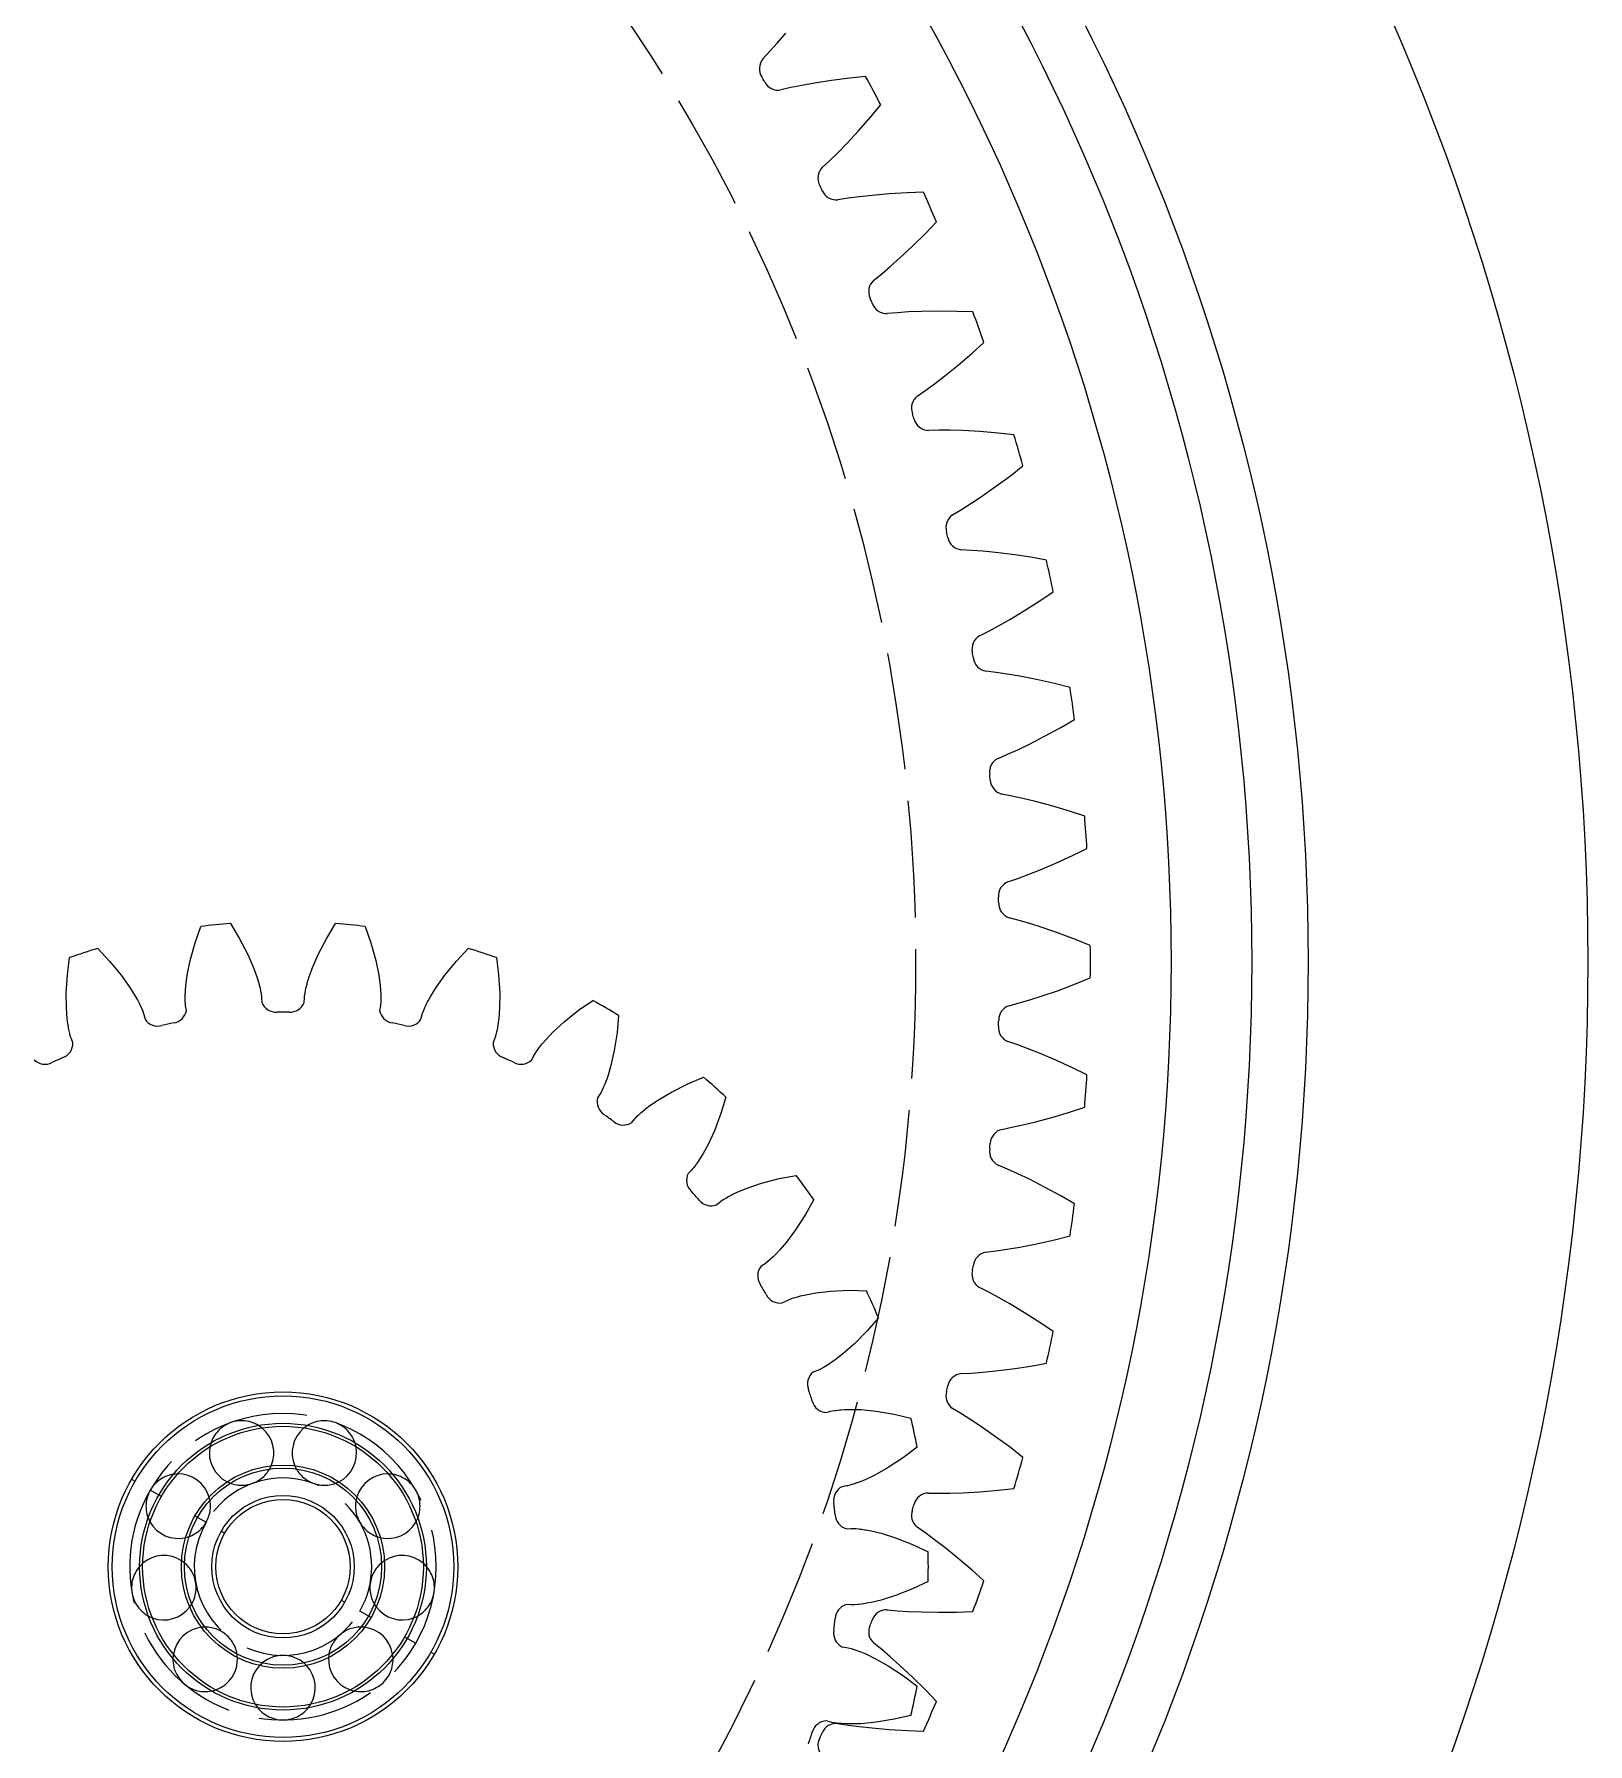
# Model space of a CAD drawing. Extents: x -49 to 4846, y -968 to 1090.
# Drawn here: x 4432 to 4547.6, y -851.1 to -723.9 of the extents above; entities that cross this region are included whole.
import ezdxf

# ---------------------------------------------------------------- set-up
doc = ezdxf.new("R2010")
doc.units = 0
doc.linetypes.add('DASHED', pattern=[11.05, 8.7, -2.35])
doc.linetypes.add('DOT', pattern=[2.2, 1.1, -1.1])
doc.layers.get('0').update_dxf_attribs({"linetype": 'CONTINUOUS'})
doc.layers.add('INVISIBLE', color=6, linetype='DOT')

msp = doc.modelspace()

# ---------------------------------------------------------------- linework, layer by layer
at = {"color": 1}
for p, q in [((4486.774473, -725.177718), (4487.322095, -724.561242)), ((4487.322094, -724.561244), (4487.948902, -723.824372)), ((4486.250321, -725.744046), (4486.774473, -725.177718)), ((4491.349452, -727.345647), (4490.095942, -727.543162)), ((4492.702705, -727.170306), (4491.349452, -727.345647)), ((4493.884221, -727.047042), (4492.702705, -727.170306)), ((4488.3367, -727.883574), (4487.584175, -728.054338)), ((4489.144394, -727.717557), (4488.3367, -727.883574)), ((4490.095942, -727.543162), (4489.144392, -727.717557)), ((4494.25291, -730.085817), (4495.015795, -729.175225)), ((4492.486118, -732.038421), (4493.350795, -731.109688)), ((4493.350795, -731.109688), (4494.25291, -730.085817)), ((4491.809435, -732.729773), (4492.486118, -732.038421)), ((4490.657765, -733.834931), (4491.220144, -733.306545)), ((4491.220144, -733.306545), (4491.809436, -732.729772)), ((4492.589816, -736.114786), (4491.827211, -736.23264)), ((4493.407123, -736.005515), (4492.589816, -736.114786)), ((4494.368518, -735.897921), (4493.40712, -736.005515)), ((4495.632752, -735.788328), (4494.368518, -735.897921)), ((4496.99494, -735.707812), (4495.632752, -735.788328)), ((4498.182176, -735.667267), (4496.99494, -735.707812)), ((4497.366654, -739.682807), (4498.337993, -738.724358)), ((4498.337993, -738.724358), (4499.16254, -737.8692)), ((4496.439298, -740.54896), (4497.366654, -739.682807)), ((4495.087948, -741.725686), (4495.716038, -741.191424)), ((4495.716037, -741.191426), (4496.439298, -740.54896)), ((4494.49008, -742.213555), (4495.087948, -741.725686)), ((4496.25839, -744.622629), (4495.489423, -744.686999)), ((4497.081329, -744.570637), (4496.25839, -744.622629)), ((4498.047888, -744.530369), (4497.081326, -744.570637)), ((4499.316687, -744.509231), (4498.047888, -744.530369)), ((4500.681173, -744.523933), (4499.316687, -744.509231)), ((4501.868345, -744.566304), (4500.681173, -744.523933)), ((4500.7747, -748.515174), (4501.810531, -747.626817)), ((4501.810531, -747.626817), (4502.692722, -746.831259)), ((4499.789183, -749.314528), (4500.7747, -748.515174)), ((4498.359041, -750.394122), (4499.022869, -749.904975)), ((4499.022867, -749.904976), (4499.789183, -749.314528)), ((4497.728597, -750.839097), (4498.359041, -750.394122)), ((4499.324551, -753.365654), (4498.552966, -753.376228)), ((4500.149112, -753.371194), (4499.324551, -753.365654)), ((4501.116125, -753.398448), (4500.14911, -753.371194)), ((4502.383308, -753.465868), (4501.116125, -753.398448)), ((4503.743445, -753.575716), (4502.383308, -753.465868)), ((4504.92477, -753.700797), (4503.743445, -753.575716)), ((4504.653605, -756.749822), (4505.589143, -756.017741)), ((4502.519453, -758.29242), (4503.558329, -757.563759)), ((4503.558329, -757.563759), (4504.653605, -756.749822)), ((4501.017486, -759.269622), (4501.713818, -758.827973)), ((4501.713816, -758.827974), (4502.519453, -758.29242)), ((4500.357538, -759.669536), (4501.017486, -759.269622)), ((4501.773361, -762.301267), (4501.002918, -762.257991)), ((4502.595526, -762.364311), (4501.773361, -762.301267)), ((4503.558283, -762.458954), (4502.595524, -762.364311)), ((4504.817676, -762.614605), (4503.558283, -762.458954)), ((4506.166837, -762.819063), (4504.817676, -762.614605)), ((4507.336559, -763.026244), (4506.166837, -762.819063)), ((4506.853366, -766.048926), (4507.837692, -765.383889)), ((4505.70398, -766.784478), (4506.853366, -766.048926)), ((4503.050331, -768.308946), (4503.775775, -767.916946)), ((4503.775773, -767.916947), (4504.616806, -767.438896)), ((4504.616806, -767.438896), (4505.70398, -766.784478)), ((4502.364095, -768.66185), (4503.050331, -768.308946)), ((4503.592888, -771.385932), (4502.827341, -771.289019)), ((4504.408653, -771.506175), (4503.592888, -771.385932)), ((4505.362463, -771.667746), (4504.408651, -771.506174)), ((4506.60793, -771.910868), (4505.362463, -771.667746)), ((4507.939543, -772.208941), (4506.60793, -771.910868)), ((4509.091963, -772.497213), (4507.939543, -772.208941)), ((4507.2012, -776.132409), (4508.399095, -775.478826)), ((4508.399095, -775.478826), (4509.427414, -774.884072)), ((4505.198693, -777.127615), (4506.071024, -776.709395)), ((4506.071024, -776.709395), (4507.2012, -776.132409)), ((4503.738491, -777.772229), (4504.447674, -777.468054)), ((4504.447674, -777.468054), (4505.198695, -777.127614)), ((4504.774269, -780.575392), (4504.017347, -780.425313)), ((4505.579659, -780.752247), (4504.774269, -780.575392)), ((4506.519875, -780.979958), (4505.579657, -780.752246)), ((4507.745349, -781.309368), (4506.519875, -780.979958)), ((4509.052925, -781.699604), (4507.745349, -781.309368)), ((4510.182429, -782.067562), (4509.052925, -781.699604)), ((4509.283262, -784.99358), (4510.350564, -784.472006)), ((4506.875022, -786.058753), (4508.042694, -785.56201)), ((4508.042694, -785.56201), (4509.283262, -784.99358)), ((4504.474032, -786.956289), (4505.202705, -786.702325)), ((4505.202705, -786.702325), (4505.975645, -786.415103)), ((4505.975643, -786.415104), (4506.875022, -786.058753)), ((4505.311748, -789.824876), (4504.567138, -789.622362)), ((4444.012391, -791.495485), (4444.434763, -790.283903)), ((4446.632557, -790.052907), (4447.297602, -791.150196)), ((4453.802426, -791.150196), (4454.467471, -790.052906)), ((4456.665265, -790.283905), (4457.087637, -791.495485)), ((4506.102839, -790.057481), (4505.311748, -789.824876)), ((4507.02488, -790.350224), (4506.102837, -790.05748)), ((4508.224391, -790.764316), (4507.02488, -790.350224)), ((4509.50156, -791.244813), (4508.224391, -790.764316)), ((4436.771062, -791.912875), (4437.649712, -792.847914)), ((4443.650436, -792.802221), (4444.012391, -791.495485)), ((4447.297602, -791.150196), (4447.923332, -792.353121)), ((4453.176696, -792.353121), (4453.802426, -791.150196)), ((4457.087637, -791.495485), (4457.449591, -792.802221)), ((4463.450316, -792.847914), (4464.328967, -791.912874)), ((4510.602646, -791.690665), (4509.50156, -791.244813)), ((4434.508081, -793.868692), (4434.669322, -792.59577)), ((4437.649712, -792.847914), (4438.511871, -793.894457)), ((4443.428326, -793.91058), (4443.650436, -792.802221)), ((4447.923332, -792.353121), (4448.371029, -793.391081)), ((4448.371029, -793.391081), (4448.625499, -794.107844)), ((4452.474528, -794.107847), (4452.728999, -793.391081)), ((4452.728999, -793.391081), (4453.176696, -792.353121)), ((4457.449591, -792.802221), (4457.671701, -793.91058)), ((4462.588157, -793.894457), (4463.450316, -792.847914)), ((4466.430706, -792.595771), (4466.591947, -793.868692)), ((4434.425722, -795.222127), (4434.508081, -793.868692)), ((4438.511871, -793.894457), (4439.165589, -794.816653)), ((4443.295721, -795.065292), (4443.328441, -794.664586)), ((4443.328441, -794.66459), (4443.428326, -793.91058)), ((4448.625499, -794.107844), (4448.718565, -794.414504)), ((4448.718565, -794.414504), (4448.816554, -794.781306)), ((4452.281261, -794.790341), (4452.339416, -794.564919)), ((4452.339416, -794.564919), (4452.359213, -794.49299)), ((4452.359213, -794.49299), (4452.47453, -794.107843)), ((4457.671701, -793.91058), (4457.771587, -794.664587)), ((4457.771587, -794.664588), (4457.798861, -794.983896)), ((4461.934439, -794.816653), (4462.588157, -793.894457)), ((4466.591947, -793.868692), (4466.674306, -795.222127)), ((4508.224362, -795.027341), (4509.50156, -794.546833)), ((4509.50156, -794.546833), (4510.602645, -794.100981)), ((4434.438906, -796.352445), (4434.425722, -795.222127)), ((4439.165589, -794.816653), (4439.563521, -795.464846)), ((4439.563521, -795.464846), (4439.718312, -795.745455)), ((4439.718312, -795.745455), (4439.890423, -796.083869)), ((4443.277592, -795.599085), (4443.278489, -795.495229)), ((4443.280621, -795.81579), (4443.277592, -795.599085)), ((4443.278489, -795.495229), (4443.281296, -795.372353)), ((4443.280949, -795.826091), (4443.280621, -795.81579)), ((4443.293762, -796.058656), (4443.280949, -795.826091)), ((4443.281296, -795.372353), (4443.291312, -795.139765)), ((4443.291312, -795.139765), (4443.295721, -795.065292)), ((4448.816554, -794.781306), (4448.818766, -794.790339)), ((4448.818766, -794.790339), (4448.869531, -795.011353)), ((4448.869531, -795.011353), (4448.88467, -795.083779)), ((4448.88467, -795.083779), (4448.928326, -795.321352)), ((4448.928326, -795.321352), (4448.952916, -795.493378)), ((4448.952916, -795.493378), (4448.961906, -795.576989)), ((4448.961906, -795.576982), (4448.977251, -795.925281)), ((4452.122777, -795.925281), (4452.138122, -795.576982)), ((4452.138122, -795.576982), (4452.150764, -795.464239)), ((4452.150764, -795.464239), (4452.186585, -795.234092)), ((4452.186585, -795.234092), (4452.188406, -795.223948)), ((4452.188406, -795.223948), (4452.230498, -795.011349)), ((4452.230498, -795.011349), (4452.252968, -794.909949)), ((4452.252968, -794.909949), (4452.281261, -794.790341)), ((4457.798861, -794.983896), (4457.818447, -795.363056)), ((4457.815494, -795.914539), (4457.80378, -796.087918)), ((4457.822186, -795.673081), (4457.815494, -795.914539)), ((4457.818447, -795.363056), (4457.818732, -795.372351)), ((4457.818732, -795.372351), (4457.822436, -795.59909)), ((4457.822436, -795.59909), (4457.822186, -795.673081)), ((4461.205563, -796.092246), (4461.309315, -795.88384)), ((4461.309315, -795.88384), (4461.343634, -795.8176)), ((4461.343634, -795.8176), (4461.536507, -795.464844)), ((4461.536505, -795.464848), (4461.934439, -794.816653)), ((4466.674306, -795.222127), (4466.661122, -796.352445)), ((4472.5344, -796.514443), (4473.588257, -795.782517)), ((4504.567133, -796.169286), (4505.311747, -795.96677)), ((4505.311747, -795.96677), (4506.102839, -795.734165)), ((4506.102837, -795.734166), (4507.024883, -795.441421)), ((4507.024883, -795.441421), (4508.224362, -795.027341)), ((4434.497971, -797.110746), (4434.438906, -796.352445)), ((4434.549277, -797.509495), (4434.49797, -797.110741)), ((4439.890423, -796.083869), (4439.894464, -796.092244)), ((4439.894464, -796.092244), (4439.990071, -796.297874)), ((4439.990071, -796.297874), (4440.019937, -796.365569)), ((4440.019937, -796.365569), (4440.112034, -796.588874)), ((4440.112034, -796.588874), (4440.171852, -796.752029)), ((4440.171852, -796.752029), (4440.19803, -796.831943)), ((4440.198028, -796.831936), (4440.285453, -797.169434)), ((4443.304836, -796.171564), (4443.293762, -796.058656)), ((4443.362242, -796.515442), (4443.304836, -796.171564)), ((4457.795192, -796.171564), (4457.737786, -796.515442)), ((4457.80378, -796.087918), (4457.795191, -796.171571)), ((4460.814575, -797.169434), (4460.902, -796.831936)), ((4460.902, -796.831936), (4460.937807, -796.724286)), ((4460.937807, -796.724286), (4461.020694, -796.506615)), ((4461.020694, -796.506615), (4461.024585, -796.497071)), ((4461.024585, -796.497071), (4461.109959, -796.29787)), ((4461.109959, -796.29787), (4461.15302, -796.203358)), ((4461.15302, -796.203358), (4461.205563, -796.092246)), ((4466.602057, -797.110743), (4466.562348, -797.428744)), ((4466.661122, -796.352445), (4466.602057, -797.110743)), ((4471.473493, -797.358863), (4472.5344, -796.514443)), ((4475.502085, -796.887468), (4475.395147, -798.166096)), ((4434.560447, -797.583257), (4434.549277, -797.509495)), ((4434.599008, -797.812844), (4434.560447, -797.583257)), ((4434.62181, -797.933619), (4434.599008, -797.812844)), ((4434.642525, -798.035392), (4434.62181, -797.933619)), ((4434.690544, -798.246731), (4434.642525, -798.035392)), ((4434.693006, -798.256739), (4434.690544, -798.246731)), ((4434.753892, -798.481559), (4434.693006, -798.256739)), ((4434.788199, -798.589696), (4434.753892, -798.481559)), ((4466.33762, -798.509664), (4466.311826, -798.589703)), ((4466.385126, -798.342509), (4466.33762, -798.509664)), ((4466.441874, -798.107718), (4466.385126, -798.342509)), ((4466.457502, -798.035397), (4466.441874, -798.107718)), ((4466.50102, -797.812842), (4466.457502, -798.035397)), ((4466.502674, -797.803691), (4466.50102, -797.812842)), ((4466.562348, -797.428744), (4466.502674, -797.803691)), ((4470.11832, -798.676287), (4470.642325, -798.124991)), ((4470.642325, -798.124991), (4471.473493, -797.358863)), ((4475.395147, -798.166096), (4475.194312, -799.507079)), ((4434.915847, -798.914125), (4434.788199, -798.589696)), ((4466.311828, -798.589696), (4466.184181, -798.914125)), ((4469.213446, -799.88158), (4469.270852, -799.783726)), ((4469.270852, -799.783726), (4469.397185, -799.588045)), ((4469.397185, -799.588045), (4469.402975, -799.579519)), ((4469.402975, -799.579519), (4469.527899, -799.402421)), ((4469.527899, -799.402421), (4469.58967, -799.318927)), ((4469.58967, -799.318927), (4469.664166, -799.221167)), ((4469.664166, -799.221167), (4469.808981, -799.038888)), ((4469.808981, -799.038888), (4469.856322, -798.98123)), ((4469.856322, -798.98123), (4470.118323, -798.676284)), ((4475.194312, -799.507079), (4474.946409, -800.609955)), ((4505.202706, -799.089321), (4504.474037, -798.835359)), ((4505.975645, -799.376543), (4505.202706, -799.089321)), ((4506.875019, -799.732892), (4505.975642, -799.376542)), ((4508.042722, -800.229648), (4506.875019, -799.732892)), ((4469.057762, -800.193525), (4469.213446, -799.88158)), ((4474.946409, -800.609955), (4474.730977, -801.339402)), ((4509.283262, -800.798066), (4508.042722, -800.229648)), ((4510.350564, -801.31964), (4509.283262, -800.798066)), ((4474.367011, -802.281287), (4474.262687, -802.499149)), ((4474.397334, -802.213795), (4474.367011, -802.281287)), ((4474.486173, -802.005152), (4474.397334, -802.213795)), ((4474.489693, -801.996544), (4474.486173, -802.005152)), ((4474.626019, -801.642199), (4474.489693, -801.996544)), ((4474.730976, -801.339403), (4474.626019, -801.642199)), ((4479.444373, -802.594928), (4480.657661, -801.989536)), ((4480.657661, -801.989536), (4481.840664, -801.492714)), ((4474.139598, -802.725695), (4473.947288, -803.016494)), ((4474.181466, -802.652774), (4474.139595, -802.725701)), ((4474.262687, -802.499149), (4474.181466, -802.652774)), ((4477.525232, -803.845614), (4477.844909, -803.601805)), ((4477.844905, -803.601807), (4478.472081, -803.171506)), ((4478.472081, -803.171506), (4479.444373, -802.594928)), ((4483.482939, -802.971426), (4483.112496, -804.19988)), ((4476.492072, -804.865388), (4476.709211, -804.592628)), ((4476.709211, -804.592628), (4476.785708, -804.508848)), ((4476.785708, -804.508848), (4476.949964, -804.343709)), ((4476.949964, -804.343709), (4476.9574, -804.336573)), ((4476.9574, -804.336573), (4477.116415, -804.189318)), ((4477.116415, -804.189318), (4477.194196, -804.120492)), ((4477.194196, -804.120492), (4477.287389, -804.040357)), ((4477.287389, -804.040357), (4477.466937, -803.892169)), ((4477.466937, -803.892169), (4477.525232, -803.845614)), ((4483.112496, -804.19988), (4482.637244, -805.469802)), ((4505.579657, -805.0394), (4506.519878, -804.811687)), ((4506.519878, -804.811687), (4507.745319, -804.482287)), ((4507.745319, -804.482287), (4509.052925, -804.092042)), ((4509.052925, -804.092042), (4510.182429, -803.724084)), ((4482.637244, -805.469802), (4482.165457, -806.497037)), ((4504.017341, -805.366335), (4504.774268, -805.216254)), ((4504.774268, -805.216254), (4505.579659, -805.0394)), ((4481.637453, -807.44011), (4481.430433, -807.758369)), ((4481.803072, -807.165753), (4481.637453, -807.44011)), ((4482.165457, -806.497037), (4481.803072, -807.165753)), ((4480.93639, -808.398797), (4480.687821, -808.643258)), ((4480.992504, -808.336174), (4480.936385, -808.398802)), ((4481.103891, -808.202793), (4480.992504, -808.336174)), ((4481.25123, -808.011383), (4481.103891, -808.202793)), ((4481.294923, -807.95167), (4481.25123, -808.011383)), ((4481.4252, -807.766057), (4481.294923, -807.95167)), ((4481.430433, -807.758369), (4481.4252, -807.766057)), ((4504.447674, -808.323592), (4503.738496, -808.01942)), ((4505.198695, -808.664032), (4504.447674, -808.323592)), ((4506.07102, -809.08225), (4505.198693, -808.664031)), ((4484.378573, -810.026141), (4485.081508, -809.735639)), ((4485.081508, -809.735639), (4486.15243, -809.373813)), ((4486.15243, -809.373813), (4487.465074, -809.033907)), ((4487.465074, -809.033907), (4488.725521, -808.793901)), ((4507.201227, -809.659251), (4506.07102, -809.08225)), ((4508.399095, -810.31282), (4507.201227, -809.659251)), ((4482.792589, -810.980839), (4483.061694, -810.759185)), ((4483.061694, -810.759185), (4483.153937, -810.693141)), ((4483.153937, -810.693141), (4483.348938, -810.565762)), ((4483.348938, -810.565762), (4483.357696, -810.560328)), ((4483.357696, -810.560328), (4483.543852, -810.449352)), ((4483.543852, -810.449352), (4483.634243, -810.398201)), ((4483.634243, -810.398201), (4483.742061, -810.339193)), ((4483.742061, -810.339193), (4483.948495, -810.231574)), ((4483.948495, -810.231574), (4484.015195, -810.198156)), ((4484.015195, -810.198156), (4484.378577, -810.026139)), ((4490.024466, -810.581748), (4489.406709, -811.706338)), ((4509.427414, -810.907575), (4508.399095, -810.31282)), ((4489.406709, -811.706338), (4488.67781, -812.849699)), ((4488.002759, -813.756396), (4487.509258, -814.335155)), ((4488.67781, -812.849699), (4488.002759, -813.756396)), ((4506.6079, -813.880785), (4507.939543, -813.582705)), ((4507.939543, -813.582705), (4509.091963, -813.294433)), ((4486.79366, -815.047571), (4486.609743, -815.204165)), ((4486.848813, -814.998247), (4486.79366, -815.047571)), ((4487.014834, -814.843777), (4486.848813, -814.998247)), ((4487.021551, -814.837345), (4487.014834, -814.843777)), ((4487.290216, -814.569083), (4487.021551, -814.837345)), ((4487.509258, -814.335155), (4487.290216, -814.569083)), ((4502.827335, -814.502629), (4503.592887, -814.405714)), ((4503.592887, -814.405714), (4504.408653, -814.285471)), ((4504.408651, -814.285472), (4505.362466, -814.1239)), ((4505.362466, -814.1239), (4506.6079, -813.880785)), ((4486.405152, -815.36106), (4486.111188, -815.548499)), ((4486.473059, -815.311473), (4486.405146, -815.361065)), ((4486.609743, -815.204165), (4486.473059, -815.311473)), ((4489.433771, -817.668513), (4490.181744, -817.530508)), ((4490.181744, -817.530508), (4491.304491, -817.399246)), ((4491.304491, -817.399246), (4492.659121, -817.339681)), ((4492.659121, -817.339681), (4493.941924, -817.366982)), ((4503.050332, -817.482701), (4502.364099, -817.129799)), ((4503.775776, -817.8747), (4503.050332, -817.482701)), ((4487.683951, -818.272605), (4487.99326, -818.111744)), ((4487.99326, -818.111744), (4488.097219, -818.066322)), ((4488.097219, -818.066322), (4488.314443, -817.982269)), ((4488.314443, -817.982269), (4488.324138, -817.978775)), ((4488.324138, -817.978775), (4488.5293, -817.908928)), ((4488.5293, -817.908928), (4488.62835, -817.877688)), ((4488.62835, -817.877688), (4488.74608, -817.842386)), ((4488.74608, -817.842386), (4488.970379, -817.780039)), ((4488.970379, -817.780039), (4489.042569, -817.761219)), ((4489.042569, -817.761219), (4489.433775, -817.668512)), ((4504.616803, -818.352749), (4503.775773, -817.874699)), ((4505.704007, -819.007184), (4504.616803, -818.352749)), ((4494.84077, -819.385826), (4494.002697, -820.357402)), ((4506.853366, -819.74272), (4505.704007, -819.007184)), ((4507.837692, -820.407758), (4506.853366, -819.74272)), ((4493.052008, -821.324231), (4492.203196, -822.070764)), ((4494.002697, -820.357402), (4493.052008, -821.324231)), ((4491.337257, -822.717545), (4491.018687, -822.924087)), ((4491.600148, -822.534271), (4491.337257, -822.717545)), ((4492.203196, -822.070764), (4491.600149, -822.534271)), ((4490.306871, -823.308201), (4489.980361, -823.430426)), ((4490.383605, -823.273817), (4490.306865, -823.308204)), ((4490.539613, -823.197272), (4490.383605, -823.273817)), ((4490.752068, -823.082338), (4490.539613, -823.197272)), ((4490.816271, -823.045559), (4490.752068, -823.082338)), ((4491.01078, -822.928981), (4490.816271, -823.045559)), ((4491.018687, -822.924087), (4491.01078, -822.928981)), ((4501.002912, -823.533656), (4501.77336, -823.49038)), ((4501.77336, -823.49038), (4502.595526, -823.427335)), ((4502.595524, -823.427335), (4503.558286, -823.332692)), ((4503.558286, -823.332692), (4504.817646, -823.177046)), ((4504.817646, -823.177046), (4506.166837, -822.972583)), ((4506.166837, -822.972583), (4507.336559, -822.765402)), ((4490.952382, -826.421999), (4491.288376, -826.328963)), ((4491.288376, -826.328963), (4491.399507, -826.306147)), ((4491.399507, -826.306147), (4491.62946, -826.269094)), ((4491.62946, -826.269094), (4491.63967, -826.267692)), ((4491.63967, -826.267692), (4491.854871, -826.242027)), ((4491.854871, -826.242027), (4491.958251, -826.232063)), ((4491.958251, -826.232063), (4492.080748, -826.222011)), ((4492.080748, -826.222011), (4492.313109, -826.20766)), ((4492.313109, -826.20766), (4492.387634, -826.20426)), ((4492.387634, -826.20426), (4492.789566, -826.194916)), ((4492.789562, -826.194916), (4493.549882, -826.215439)), ((4493.549882, -826.215439), (4494.675386, -826.320477)), ((4494.675386, -826.320477), (4496.012798, -826.543858)), ((4496.012798, -826.543858), (4497.261893, -826.837272)), ((4501.017487, -826.522025), (4500.357543, -826.122114)), ((4501.713818, -826.963673), (4501.017487, -826.522025)), ((4502.51945, -827.499225), (4501.713816, -826.963672)), ((4503.558354, -828.227905), (4502.51945, -827.499225)), ((4497.721356, -828.99888), (4496.699594, -829.774979)), ((4504.653605, -829.041825), (4503.558354, -828.227905)), ((4505.589143, -829.773905), (4504.653605, -829.041825)), ((4496.699594, -829.774979), (4495.568665, -830.523022)), ((4493.601699, -831.529372), (4493.247149, -831.665166)), ((4493.896951, -831.404761), (4493.601699, -831.529372)), ((4494.583188, -831.076763), (4493.896951, -831.40476)), ((4495.568665, -830.523022), (4494.583188, -831.076763)), ((4492.471026, -831.892891), (4492.126239, -831.94456)), ((4492.553231, -831.875212), (4492.471019, -831.892893)), ((4492.721745, -831.832776), (4492.553231, -831.875212)), ((4492.953453, -831.764525), (4492.721745, -831.832776)), ((4493.0239, -831.741898), (4492.953453, -831.764525)), ((4493.238397, -831.668309), (4493.0239, -831.741898)), ((4493.247149, -831.665166), (4493.238397, -831.668309)), ((4498.552961, -832.415419), (4499.32455, -832.425992)), ((4499.32455, -832.425992), (4500.149112, -832.420452)), ((4500.14911, -832.420452), (4501.116129, -832.393198)), ((4501.116129, -832.393198), (4502.383278, -832.32578)), ((4502.383278, -832.32578), (4503.743445, -832.21593)), ((4503.743445, -832.21593), (4504.92477, -832.09085)), ((4492.455036, -835.072854), (4492.803031, -835.051708)), ((4492.803031, -835.051708), (4492.916477, -835.052496)), ((4492.916477, -835.052496), (4493.149108, -835.064063)), ((4493.149108, -835.064063), (4493.159387, -835.064815)), ((4493.159387, -835.064815), (4493.375221, -835.084453)), ((4493.375221, -835.084453), (4493.478414, -835.096201)), ((4493.478414, -835.096201), (4493.600324, -835.111837)), ((4493.600324, -835.111837), (4493.830591, -835.14611)), ((4493.830591, -835.14611), (4493.904195, -835.15828)), ((4493.904195, -835.15828), (4494.299286, -835.232706)), ((4494.299282, -835.232705), (4495.03872, -835.410859)), ((4495.03872, -835.410859), (4496.117791, -835.747607)), ((4498.359042, -835.397525), (4497.728602, -834.952553)), ((4499.022869, -835.886671), (4498.359042, -835.397525)), ((4496.117791, -835.747607), (4497.379533, -836.24417)), ((4497.379533, -836.24417), (4498.540328, -836.790874)), ((4499.78918, -836.477116), (4499.022867, -835.88667)), ((4500.774724, -837.276492), (4499.78918, -836.477116)), ((4501.810531, -838.16483), (4500.774724, -837.276492)), ((4498.540327, -839.000773), (4497.379533, -839.547477)), ((4502.692722, -838.960387), (4501.810531, -838.16483)), ((4495.03872, -840.380787), (4494.299284, -840.558941)), ((4496.117791, -840.044039), (4495.03872, -840.380787)), ((4497.379533, -839.547477), (4496.117791, -840.044039)), ((4492.803031, -840.739938), (4492.455036, -840.718792)), ((4492.887116, -840.739736), (4492.803023, -840.739938)), ((4493.06077, -840.733264), (4492.887116, -840.739736)), ((4493.301605, -840.71468), (4493.06077, -840.733264)), ((4493.375216, -840.707194), (4493.301605, -840.71468)), ((4493.600326, -840.679809), (4493.375216, -840.707194)), ((4493.609541, -840.678554), (4493.600326, -840.679809)), ((4493.984576, -840.619443), (4493.609541, -840.678554)), ((4494.299284, -840.558941), (4493.984576, -840.619443)), ((4495.489417, -841.104647), (4496.258389, -841.169017)), ((4496.258389, -841.169017), (4497.081329, -841.22101)), ((4497.081327, -841.22101), (4498.047891, -841.261278)), ((4498.047891, -841.261278), (4499.316656, -841.282415)), ((4499.316656, -841.282415), (4500.681173, -841.267713)), ((4500.681173, -841.267713), (4501.868345, -841.225343)), ((4492.126239, -843.847087), (4492.471026, -843.898755)), ((4492.471026, -843.898755), (4492.581829, -843.923113)), ((4492.581829, -843.923113), (4492.806972, -843.982794)), ((4492.806972, -843.982794), (4492.81687, -843.985666)), ((4492.81687, -843.985666), (4493.023904, -844.049749)), ((4493.023904, -844.049749), (4493.1224, -844.082696)), ((4493.1224, -844.082696), (4493.238395, -844.123336)), ((4493.238395, -844.123336), (4493.456504, -844.204736)), ((4493.456504, -844.204736), (4493.525969, -844.231943)), ((4493.525969, -844.231943), (4493.896953, -844.386886)), ((4495.087949, -844.065961), (4494.490084, -843.578096)), ((4495.716038, -844.600222), (4495.087949, -844.065961)), ((4493.896949, -844.386885), (4494.583188, -844.714884)), ((4494.583188, -844.714884), (4495.568665, -845.268624)), ((4495.568665, -845.268624), (4496.699594, -846.016667)), ((4496.439295, -845.242684), (4495.716037, -844.600221)), ((4497.366676, -846.108861), (4496.439295, -845.242684)), ((4496.699594, -846.016667), (4497.721357, -846.792767)), ((4498.337993, -847.067288), (4497.366676, -846.108861)), ((4499.16254, -847.922446), (4498.337993, -847.067288)), ((4491.288376, -849.462684), (4490.952382, -849.369648)), ((4496.012798, -849.247789), (4494.675386, -849.471169)), ((4497.261892, -848.954375), (4496.012798, -849.247789)), ((4491.370666, -849.479969), (4491.288369, -849.462682)), ((4491.541871, -849.509742), (4491.370666, -849.479969)), ((4491.781307, -849.541636), (4491.541871, -849.509742)), ((4491.854866, -849.549619), (4491.781307, -849.541636)), ((4491.827206, -849.559006), (4492.589815, -849.67686)), ((4492.08075, -849.569636), (4491.854866, -849.549619)), ((4492.090024, -849.570324), (4492.08075, -849.569636)), ((4492.469154, -849.590479), (4492.090024, -849.570324)), ((4492.789564, -849.59673), (4492.469154, -849.590479)), ((4492.589815, -849.67686), (4493.407123, -849.786131)), ((4493.549882, -849.576207), (4492.789564, -849.59673)), ((4493.407121, -849.786131), (4494.368522, -849.893725)), ((4494.675386, -849.471169), (4493.549882, -849.576207)), ((4494.368522, -849.893725), (4495.632721, -850.003316)), ((4495.632721, -850.003316), (4496.99494, -850.083834)), ((4496.99494, -850.083834), (4498.182176, -850.124379))]:
    msp.add_line(p, q, dxfattribs=at)
for centre, radius in [((4372.607727, -792.895823), 175), ((4372.607727, -792.895823), 154.196077), ((4372.607727, -792.895823), 150), ((4372.607727, -792.895823), 144), ((4450.550014, -837.895823), 13), ((4450.550014, -837.895823), 12.7), ((4450.550014, -837.895823), 10.665), ((4450.550014, -837.895823), 10.44), ((4450.550014, -837.895823), 7.56), ((4450.550014, -837.895823), 7.335), ((4450.550014, -837.895823), 5.3), ((4450.550014, -837.895823), 5)]:
    msp.add_circle(centre, radius, dxfattribs=at)
for centre, radius, start, end in [((4487.108677, -726.471267), 1.125, 139.727913, 213.2612), ((4372.607728, -792.895823), 131.25, 29.907943, 30.092057), ((4372.607886, -792.895739), 138, 27.499628, 28.500372), ((4487.383555, -726.947371), 1.125, 206.738787, 280.272366), ((4491.463301, -734.620257), 1.125, 135.727913, 209.2612), ((4372.607727, -792.895823), 131.25, 25.907943, 26.092057), ((4491.704298, -735.114375), 1.125, 202.738787, 276.272366), ((4372.607892, -792.89575), 138, 23.499628, 24.500372), ((4495.238873, -743.053159), 1.125, 131.727913, 205.2612), ((4372.607727, -792.895823), 131.25, 21.907943, 22.092057), ((4495.444815, -743.562884), 1.125, 198.738787, 272.272366), ((4372.607896, -792.895762), 138, 19.499628, 20.500372), ((4498.416998, -751.728889), 1.125, 127.727913, 201.2612), ((4372.607727, -792.895823), 131.25, 17.907943, 18.092057), ((4498.586882, -752.251739), 1.125, 194.738787, 268.272366), ((4372.6079, -792.895774), 138, 15.499628, 16.500372), ((4500.982193, -760.605181), 1.125, 123.727913, 197.2612), ((4372.607727, -792.895823), 131.25, 13.907943, 14.092057), ((4501.115191, -761.138607), 1.125, 190.738787, 264.272366), ((4372.607903, -792.895786), 138, 11.499628, 12.500372), ((4502.921961, -769.638789), 1.125, 119.727913, 193.2612), ((4372.607727, -792.895823), 131.25, 9.907943, 10.092057), ((4503.017425, -770.180194), 1.125, 186.738787, 260.272366), ((4372.607906, -792.895798), 138, 7.499628, 8.500372), ((4504.22685, -778.785703), 1.125, 115.727913, 189.2612), ((4372.607727, -792.895823), 131.25, 5.907943, 6.092057), ((4504.284316, -779.332449), 1.125, 182.738787, 256.272366), ((4372.607907, -792.895811), 138, 3.499628, 4.500372), ((4504.890505, -788.001361), 1.125, 111.727913, 185.2612), ((4372.607727, -792.895823), 131.25, 1.907943, 2.092057), ((4504.909691, -788.550783), 1.125, 178.738787, 252.272366), ((4450.549697, -837.892807), 48, 94.680946, 97.319054), ((4450.550331, -837.892807), 48, 82.680946, 85.319054), ((4450.549077, -837.892939), 48, 106.680946, 109.319054), ((4450.550951, -837.892939), 48, 70.680946, 73.319054), ((4372.607907, -792.895823), 138, 359.499628, 0.500372), ((4450.02883, -795.525524), 1.125, 200.814253, 273.619877), ((4451.071197, -795.525524), 1.125, 266.380123, 339.185747), ((4450.55153, -837.893197), 48, 58.680946, 61.319054), ((4441.230939, -796.559777), 1.125, 212.814253, 285.619877), ((4442.250528, -796.343057), 1.125, 278.380123, 351.185747), ((4450.550014, -837.895823), 41.25, 89.374728, 90.625272), ((4458.8495, -796.343057), 1.125, 188.814253, 261.619877), ((4459.869089, -796.559777), 1.125, 254.380123, 327.185747), ((4372.607727, -792.895823), 131.25, 357.907943, 358.092057), ((4504.909691, -797.240864), 1.125, 107.727913, 181.2612), ((4450.550014, -837.895823), 41.25, 101.374728, 102.625272), ((4450.550014, -837.895823), 41.25, 77.374728, 78.625272), ((4504.890505, -797.790286), 1.125, 174.738787, 248.272366), ((4433.792585, -798.976644), 1.125, 290.380123, 3.185747), ((4467.307442, -798.976644), 1.125, 176.814253, 249.619877), ((4432.840336, -799.400613), 1.125, 224.814253, 297.619877), ((4450.550014, -837.895823), 41.25, 113.374728, 114.625272), ((4450.550014, -837.895823), 41.25, 65.374728, 66.625272), ((4468.259692, -799.400613), 1.125, 242.380123, 315.185747), ((4450.552043, -837.893569), 48, 46.680946, 49.319054), ((4372.607907, -792.895836), 138, 355.499628, 356.500372), ((4475.033005, -803.311187), 1.125, 164.814253, 237.619877), ((4450.550014, -837.895823), 41.25, 53.374728, 54.625272), ((4475.876297, -803.923875), 1.125, 230.380123, 303.185747), ((4504.284316, -806.459198), 1.125, 103.727913, 177.2612), ((4504.22685, -807.005943), 1.125, 170.738787, 244.272366), ((4372.607727, -792.895823), 131.25, 353.907943, 354.092057), ((4481.688543, -809.157244), 1.125, 152.814253, 225.619877), ((4450.550014, -837.895823), 41.25, 41.374728, 42.625272), ((4450.552467, -837.894041), 48, 34.680946, 37.319054), ((4482.386022, -809.931874), 1.125, 218.380123, 291.185747), ((4372.607906, -792.895848), 138, 351.499628, 352.500372), ((4503.017425, -815.611453), 1.125, 99.727913, 173.2612), ((4486.983178, -816.259315), 1.125, 140.814253, 213.619877), ((4502.921961, -816.152857), 1.125, 166.738787, 240.272366), ((4372.607727, -792.895823), 131.25, 349.907943, 350.092057), ((4450.550014, -837.895823), 41.25, 29.374728, 30.625272), ((4450.552784, -837.89459), 48, 22.680946, 25.319054), ((4487.504361, -817.162032), 1.125, 206.380123, 279.185747), ((4372.607903, -792.895861), 138, 347.499628, 348.500372), ((4490.685508, -824.307006), 1.125, 128.814253, 201.619877), ((4501.115191, -824.653039), 1.125, 95.727913, 169.2612), ((4450.550014, -837.895823), 41.25, 17.374728, 18.625272), ((4500.982193, -825.186466), 1.125, 162.738787, 236.272366), ((4372.607727, -792.895823), 131.25, 345.907943, 346.092057), ((4491.007618, -825.298356), 1.125, 194.380123, 267.185747), ((4447.471833, -829.43859), 2.4, 336.467054, 50.845806), ((4453.628195, -829.43859), 2.4, 129.228771, 203.427076), ((4450.55298, -837.895193), 48, 10.680946, 13.319054), ((4447.471833, -829.43859), 2.4, 169.098151, 243.490695), ((4453.628195, -829.43859), 2.4, 296.488818, 10.717529), ((4372.6079, -792.895873), 138, 343.499628, 344.500372), ((4442.755785, -833.395823), 2.4, 16.473942, 91.00954), ((4458.344242, -833.395823), 2.4, 89.326937, 163.335471), ((4492.633726, -832.948593), 1.125, 116.814253, 189.619877), ((4498.586882, -833.539908), 1.125, 91.727913, 165.2612), ((4450.550014, -837.895823), 41.25, 5.374728, 6.625272), ((4492.742683, -833.985249), 1.125, 182.380123, 255.185747), ((4498.416998, -834.062757), 1.125, 158.738787, 232.272366), ((4372.607727, -792.895823), 131.25, 341.907943, 342.092057), ((4442.755785, -833.395823), 2.4, 208.99046, 283.526058), ((4458.344242, -833.395823), 2.4, 256.518792, 330.625005), ((4441.686744, -839.458657), 2.4, 56.509305, 130.901849), ((4459.413284, -839.458657), 2.4, 49.392842, 123.361264), ((4450.553047, -837.895823), 48, 358.680946, 1.319054), ((4372.607896, -792.895885), 138, 339.499628, 340.500372), ((4441.686744, -839.458657), 2.4, 249.154194, 323.532946), ((4459.413284, -839.458657), 2.4, 216.563884, 290.573277), ((4450.550014, -837.895823), 41.25, 353.374728, 354.625272), ((4492.742683, -841.806397), 1.125, 104.814253, 177.619877), ((4495.444815, -842.228762), 1.125, 87.727913, 161.2612), ((4444.764925, -844.790223), 2.4, 96.572924, 170.771229), ((4456.335102, -844.790223), 2.4, 9.426723, 83.436116), ((4492.633726, -842.843054), 1.125, 170.380123, 243.185747), ((4495.238873, -842.738488), 1.125, 154.738787, 228.272366), ((4372.607728, -792.895823), 131.25, 337.907943, 338.092057), ((4444.764925, -844.790223), 2.4, 289.282471, 3.511182), ((4450.550014, -846.895823), 2.4, 136.664529, 210.673063), ((4450.550014, -846.895823), 2.4, 329.374995, 43.481208), ((4456.335102, -844.790223), 2.4, 176.638736, 250.607158), ((4450.55298, -837.896454), 48, 346.680946, 349.319054), ((4372.607892, -792.895896), 138, 335.499628, 336.500372), ((4491.007618, -850.493291), 1.125, 92.814253, 165.619877), ((4450.550014, -837.895823), 41.25, 341.374728, 342.625272), ((4491.463301, -851.17139), 1.125, 150.738787, 224.272366), ((4372.607728, -792.895823), 131.25, 333.907943, 334.092057), ((4491.704298, -850.677272), 1.125, 83.727913, 157.2612)]:
    msp.add_arc(centre, radius, start, end, dxfattribs=at)
at = {"layer": 'INVISIBLE', "linetype": 'DASHED'}
for p, q in [((4439.291684, -831.395823), (4439.551491, -831.545823)), ((4441.508709, -832.675823), (4440.678639, -832.196582)), ((4444.002862, -834.115823), (4444.832931, -834.595064)), ((4445.960079, -835.245823), (4446.219887, -835.395823)), ((4454.880141, -840.395823), (4455.139948, -840.545823)), ((4457.097166, -841.675823), (4456.267097, -841.196582)), ((4459.591319, -843.115823), (4460.421388, -843.595064)), ((4461.548536, -844.245823), (4461.808344, -844.395823))]:
    msp.add_line(p, q, dxfattribs=at)
msp.add_circle((4372.607727, -792.895823), 125, dxfattribs=at)
for centre, radius, start, end in [((4450.550014, -837.895823), 11.4, 330, 150), ((4447.471833, -829.43859), 2.4, 50.845806, 169.098151), ((4453.628195, -829.43859), 2.4, 10.717529, 129.228771), ((4442.755785, -833.395823), 2.4, 91.00954, 208.99046), ((4450.550014, -837.895823), 6.6, 330, 150), ((4447.471833, -829.43859), 2.4, 243.490695, 336.467054), ((4453.628195, -829.43859), 2.4, 203.427076, 296.488818), ((4458.344242, -833.395823), 2.4, 330.625005, 89.326937), ((4450.550014, -837.895823), 11.4, 150, 330), ((4442.755785, -833.395823), 2.4, 283.526058, 16.473942), ((4458.344242, -833.395823), 2.4, 163.335471, 256.518792), ((4450.550014, -837.895823), 6.6, 150, 330), ((4441.686744, -839.458657), 2.4, 130.901849, 249.154194), ((4441.686744, -839.458657), 2.4, 323.532946, 56.509305), ((4459.413284, -839.458657), 2.4, 123.361264, 216.563884), ((4459.413284, -839.458657), 2.4, 290.573277, 49.392842), ((4444.764925, -844.790223), 2.4, 3.511182, 96.572924), ((4456.335102, -844.790223), 2.4, 83.436116, 176.638736), ((4444.764925, -844.790223), 2.4, 170.771229, 289.282471), ((4450.550014, -846.895823), 2.4, 43.481208, 136.664529), ((4456.335102, -844.790223), 2.4, 250.607158, 9.426723), ((4450.550014, -846.895823), 2.4, 210.673063, 329.374995)]:
    msp.add_arc(centre, radius, start, end, dxfattribs=at)

doc.saveas('drawing.dxf')
